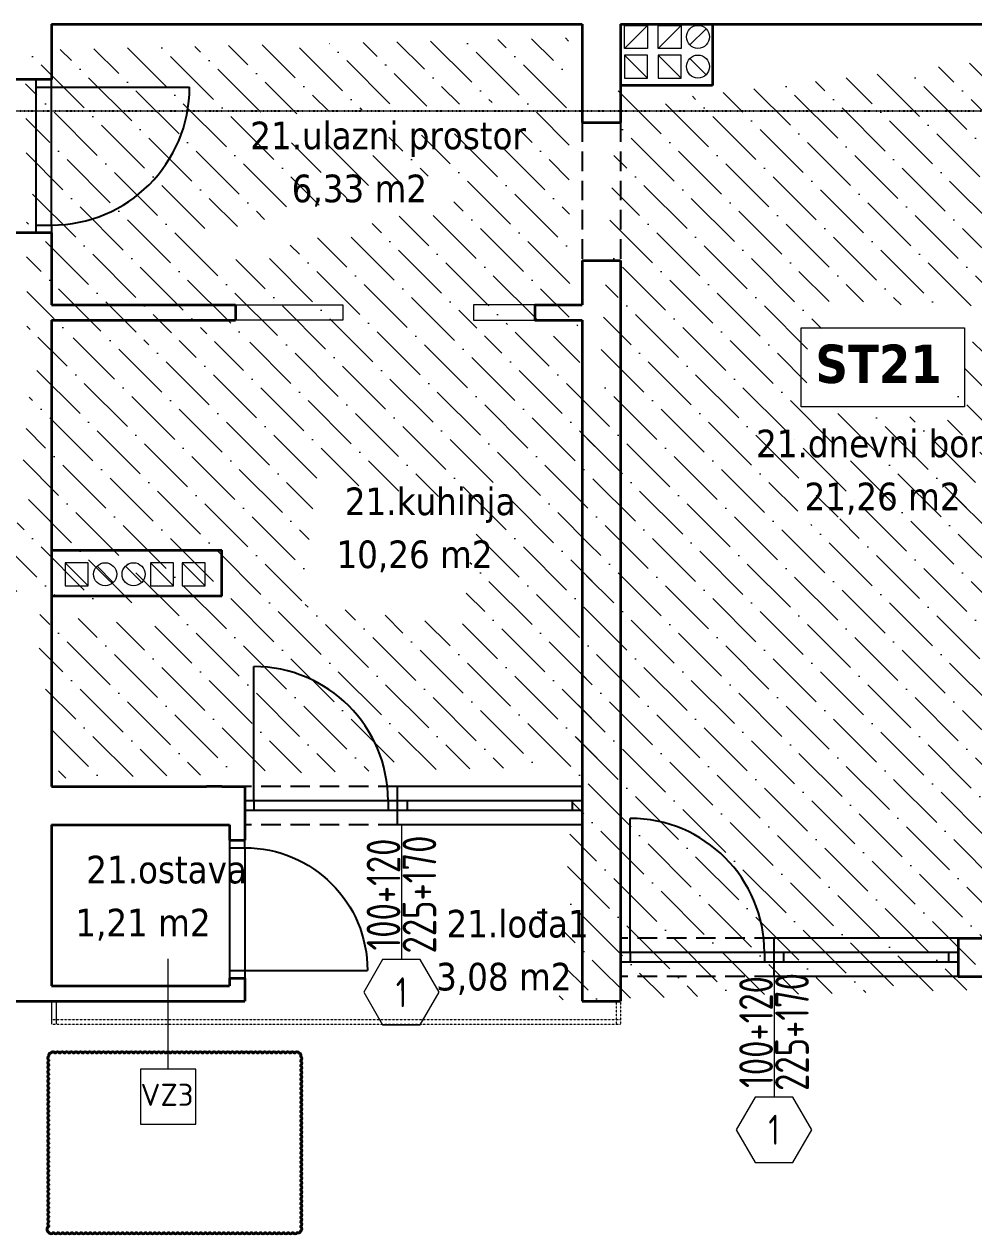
# Model space of a CAD drawing. Header units: millimetres. Extents: x -701 to 470890, y -446843 to -116129.
# Drawn here: x 222383 to 223002, y -223384 to -222595 of the extents above; entities that cross this region are included whole.
import ezdxf
from ezdxf.enums import TextEntityAlignment as Align

# ---------------------------------------------------------------- set-up
doc = ezdxf.new("R2010")
doc.units = ezdxf.units.MM
for name, pattern in [('ACAD_ISO03W100', [30, 12, -18]), ('HIDDEN', [0.375, 0.25, -0.125]), ('HIDDENX2', [19.049999999999997, 12.7, -6.35])]:
    doc.linetypes.add(name, pattern=pattern)
doc.layers.get('0').update_dxf_attribs({"lineweight": 0})
for name, color, linetype, lineweight in [('05-podgled-tanko', 144, 'HIDDEN', 0), ('06-hatch_grijano', 30, 'Continuous', 0), ('07-kote', 70, 'Continuous', 9), ('09-oznaka stavke', 1, 'Continuous', 0), ('5-TX', 113, 'Continuous', 5), ('TP_01 - 0.35', 1, 'Continuous', 35), ('TP_07 - 0.20', 255, 'Continuous', 20)]:
    doc.layers.add(name, color=color, linetype=linetype, lineweight=lineweight)
for name, color, linetype in [('TP_Hidden', 8, 'HIDDENX2'), ('TP_Otvori', 8, 'Continuous'), ('TP_Otvori.block', 8, 'Continuous'), ('zidovi', 1, 'Continuous')]:
    doc.layers.add(name, color=color, linetype=linetype)
doc.styles.add('isocpeur', font='isocpeur.ttf')
doc.styles.add('tahoma10', font='tahoma.ttf', dxfattribs={"height": 2})

# ---------------------------------------------------------------- blocks, each defined once
blk = doc.blocks.new('*U656')
at = {"layer": 'TP_Otvori'}
for p, q in [((5.000001072883606, 2.04358873916146e-07), (4.999993102891582, 90.00000084808873)), ((5.000001072883606, 2.04358873916146e-07), (1.072883605957031e-06, 2.04358873916146e-07)), ((95.00000107288324, 8.910042925631245e-06), (5.00000083446503, 3.877577494648676e-07)), ((5.00000064713616, -10.00000003405978), (5.000000834465027, 2.043588528028758e-07)), ((95.00000088555437, -9.999991328375708), (95.00000107288324, 8.910042925631245e-06)), ((95.00000107288324, 8.910042924803541e-06), (100.0000010728832, 8.910042924803541e-06)), ((100.0000011239731, -9.999993269784119), (1.123973317912923e-06, -10.00000023841852))]:
    blk.add_line(p, q, dxfattribs=at)
blk.add_arc((5.000001072883581, 4.189355961307331e-07), 90.00000042915346, 5.073854788161767e-06, 90.00000507385442, dxfattribs=at)
blk = doc.blocks.new('*U654')
at = {"layer": 'TP_Otvori'}
for p, q in [((5.000001072883606, 2.04358873916146e-07), (4.999993988446251, 80.00000077656311)), ((5.000001072883606, 2.04358873916146e-07), (1.072883605957031e-06, 2.04358873916146e-07)), ((85.00000107288324, 7.942744697662896e-06), (5.00000083446503, 3.877577494648676e-07)), ((5.00000064713616, -10.00000003405978), (5.000000834465027, 2.043588528028758e-07)), ((85.00000088555437, -9.999992295673938), (85.00000107288324, 7.942744697662896e-06)), ((85.00000107288324, 7.942744696835193e-06), (90.00000107288324, 7.942744696835193e-06)), ((90.00000112397315, -9.999994237082348), (1.123973317912923e-06, -10.00000023841852))]:
    blk.add_line(p, q, dxfattribs=at)
blk.add_arc((5.000001072883583, 3.950937381068899e-07), 80.00000038146969, 5.073854788161769e-06, 90.00000507385444, dxfattribs=at)
blk = doc.blocks.new('*U1724')
blk.add_lwpolyline([(0, 31.04602911306961), (-1.792289735764687e-20, -59.1770623683441)])
blk.add_lwpolyline([(-12.61066770181837, -59.17706236834409), (-25.22133540363676, -81.01937954526137), (-12.61066770181839, -102.8616967221786), (12.61066770181836, -102.8616967221786), (25.22133540363676, -81.0193795452614), (12.61066770181841, -59.1770623683441)], close=True)
at = {"style": 'isocpeur', "width": 0.75}
for tag, p in [('SIR', (-12, -15.62063755359621)), ('VIS', (12, -15.62063755359621))]:
    blk.add_attdef(tag, text='', height=15, rotation=89.99999999999997, dxfattribs=at).set_placement(p, align=Align.MIDDLE)
blk.add_attdef('BR', text='', height=20, dxfattribs=at).set_placement((-4.03896783473158e-28, -81.0193795452616), align=Align.MIDDLE_CENTER)
blk = doc.blocks.new('*U511')
at = {"ltscale": 0.1}
blk.add_line((-3.024260640249743e-07, 0.4999999999996342), (-1.512130319958338e-06, 0.999999999998171), dxfattribs=at)
blk.add_lwpolyline([(0.1250003024256983, 0.2500003024264298), (-0.1249996975735702, 0.2499996975743019), (-0.1250003024256982, 0.4999996975735702), (0.1249996975735702, 0.5000003024256983)], close=True, dxfattribs=at)
at = {"style": 'isocpeur'}
blk.add_attdef('sl', text='', height=0.1, dxfattribs=at).set_placement((0.005017208459321409, 0.3336032184705005), align=Align.CENTER)

msp = doc.modelspace()

# ---------------------------------------------------------------- hatches: boundary and pattern name
at = {"layer": '06-hatch_grijano'}
h = msp.add_hatch(dxfattribs=at)
h.set_pattern_fill('ANSI36', color=256, scale=5, angle=270, style=0)
h.set_pattern_definition([(315, (643138304.4705813, 503081333.0780241), (30.86963041617522, -8.418990113502339), [39.6875, -7.9375, 0, -7.9375])])
h.paths.add_polyline_path([(222522.5964519236, -222686.789541035), (222522.5964519236, -222651.4234937719), (222683.57257776, -222651.4234936527), (222683.57257776, -222686.789541035)], flags=16)
h.paths.add_polyline_path([(222548.4731642458, -222720.2548559002), (222548.4731642458, -222686.789541035), (222653.8889973614, -222686.789541035), (222653.8889973614, -222720.2548559002)], flags=16)
h.paths.add_polyline_path([(222746.5403215144, -222595.0330159954), (222400.5403215144, -222595.0330159358), (222400.5403215144, -222778.0330159954), (222590.5403215144, -222778.033016055), (222675.5403215144, -222778.0330159358), (222746.5403215144, -222778.033016055)])
h.paths.add_polyline_path([(222746.5403215144, -222788.0330159954), (222675.5403215144, -222788.0330159954), (222675.5403215144, -222778.033016055), (222590.5403215144, -222778.033016055), (222590.5403215144, -222788.0330159358), (222400.5403215144, -222788.0330156377), (222400.5403212759, -222938.0330159358), (222511.5403213952, -222938.0330161146), (222511.5403213952, -222968.0330159358), (222400.5403215144, -222968.0330159954), (222400.5403212759, -223092.0330158762), (222746.1890504811, -223092.033016055)])
h.paths.add_polyline_path([(222576.3967643235, -222889.033709853), (222695.5767477009, -222889.033709853), (222695.5767478201, -222960.1483859113), (222576.3967643235, -222960.1483859113)], flags=16)
h.paths.add_polyline_path([(222889.1802705977, -222844.5871922067), (222889.1802707169, -222792.9319681815), (222995.633030102, -222792.9319681815), (222995.633030102, -222844.5871922663)], flags=16)
h.paths.add_polyline_path([(222880.8176144812, -222921.3936212352), (222880.8176144812, -222889.5218667081), (223002.6797197316, -222889.5218666485), (223002.6797197316, -222921.3936211756)], flags=16)
h.paths.add_polyline_path([(223116.5403205607, -222771.033016055), (223232.5403215144, -222771.0330159358), (223232.5403238985, -222690.0330159954), (223116.5403215144, -222690.033016055), (223116.5403215144, -222595.0330159954), (222831.5403223488, -222595.0330159954), (222831.5403223488, -222635.0330159954), (222771.5403223488, -222635.0330159954), (222771.5403236601, -223191.033016949), (223116.5403215144, -223191.0330149225)])
h.paths.add_polyline_path([(223410.0842428658, -222643.5323555759), (223410.0842428658, -222713.7512638262), (223288.2275890562, -222713.7512639455), (223288.2275890562, -222643.5323555759)], flags=16)
h.paths.add_polyline_path([(223486.5403215144, -222626.033016055), (223422.3872848008, -222626.0330161146), (223422.3872848008, -222595.0330159954), (223141.5403215144, -222595.0330159954), (223141.5403213952, -222665.0330159954), (223242.5403216336, -222665.033016055), (223242.5403216336, -222771.0330159954), (223486.5403213952, -222771.0330158762)])
h.paths.add_polyline_path([(223261.0629263375, -222958.5936066798), (223261.0629263375, -222886.5514326981), (223378.8527851555, -222887.4520820073), (223378.8527851555, -222959.4942558697)], flags=16)
h.paths.add_polyline_path([(223486.5403215144, -222781.0330159358), (223141.5403212759, -222781.0330159954), (223141.5403212759, -223091.0330158762), (223486.5403216336, -223091.0330158762)])
h.paths.add_polyline_path([(223260.9866058085, -223174.144103258), (223370.9099971507, -223174.144103258), (223370.9099970314, -223243.9920125297), (223260.9866058085, -223243.9920125297)], flags=16)
h.paths.add_polyline_path([(223501.540321872, -223219.0330159954), (223486.5403216336, -223219.0330159954), (223486.5403215144, -223116.0330159358), (223141.5403211567, -223116.0330158762), (223141.5403213952, -223321.0330161146), (223501.5403215144, -223321.0330171875)])

# ---------------------------------------------------------------- linework, layer by layer
at = {"layer": '05-podgled-tanko'}
for p, q in [((222768.5403216336, -223232.0330157808), (222768.5403217528, -223247.0330160192)), ((222771.5403216336, -223232.033015757), (222771.5403217528, -223247.0330159954)), ((222400.5403211567, -223244.0330159358), (222771.5403215144, -223244.0330159358)), ((222400.5403211567, -223247.0330159358), (222771.5403215144, -223247.0330159358))]:
    msp.add_line(p, q, dxfattribs=at).dxf.unprotected_set("ltscale", 0)
at = {"layer": '07-kote', "linetype": 'ByBlock', "ltscale": 5}
msp.add_lwpolyline([(222889.1802705977, -222792.9319682411), (222995.633030102, -222792.9319682411), (222995.633030102, -222844.5871922067), (222889.1802705977, -222844.5871922067)], close=True, dxfattribs=at)
at = {"layer": '07-kote', "color": 5, "linetype": 'ByBlock', "lineweight": 40, "true_color": 0x1a1aff}
msp.add_lwpolyline([(222398.8475814451, -223382.9741572186, 0.52056705), (222401.8475814451, -223382.9741572186, 0.52056705), (222404.8475814451, -223382.9741572186, 0.52056705), (222407.8475814451, -223382.9741572186, 0.52056705), (222410.8475814451, -223382.9741572186, 0.52056705), (222413.8475814451, -223382.9741572186, 0.52056705), (222416.8475814451, -223382.9741572186, 0.52056705), (222419.8475814451, -223382.9741572186, 0.52056705), (222422.8475814451, -223382.9741572186, 0.52056705), (222425.8475814451, -223382.9741572186, 0.52056705), (222428.8475814451, -223382.9741572186, 0.52056705), (222431.8475814451, -223382.9741572186, 0.52056705), (222434.8475814451, -223382.9741572186, 0.52056705), (222437.8475814451, -223382.9741572186, 0.52056705), (222440.8475814451, -223382.9741572186, 0.52056705), (222443.8475814451, -223382.9741572186, 0.52056705), (222446.8475814451, -223382.9741572186, 0.52056705), (222449.8475814451, -223382.9741572186, 0.52056705), (222452.8475814451, -223382.9741572186, 0.52056705), (222455.8475814451, -223382.9741572186, 0.52056705), (222458.8475814451, -223382.9741572186, 0.52056705), (222461.8475814451, -223382.9741572186, 0.52056705), (222464.8475814451, -223382.9741572186, 0.52056705), (222467.8475814451, -223382.9741572186, 0.52056705), (222470.8475814451, -223382.9741572186, 0.52056705), (222473.8475814451, -223382.9741572186, 0.52056705), (222476.8475814451, -223382.9741572186, 0.52056705), (222479.8475814451, -223382.9741572186, 0.52056705), (222482.8475814451, -223382.9741572186, 0.52056705), (222485.8475814451, -223382.9741572186, 0.52056705), (222488.8475814451, -223382.9741572186, 0.52056705), (222491.8475814451, -223382.9741572186, 0.52056705), (222494.8475814451, -223382.9741572186, 0.52056705), (222497.8475814451, -223382.9741572186, 0.52056705), (222500.8475814451, -223382.9741572186, 0.52056705), (222503.8475814451, -223382.9741572186, 0.52056705), (222506.8475814451, -223382.9741572186, 0.52056705), (222509.8475814451, -223382.9741572186, 0.52056705), (222512.8475814451, -223382.9741572186, 0.52056705), (222515.8475814451, -223382.9741572186, 0.52056705), (222518.8475814451, -223382.9741572186, 0.52056705), (222521.8475814451, -223382.9741572186, 0.52056705), (222524.8475814451, -223382.9741572186, 0.52056705), (222527.8475814451, -223382.9741572186, 0.52056705), (222530.8475814451, -223382.9741572186, 0.52056705), (222533.8475814451, -223382.9741572186, 0.52056705), (222536.8475814451, -223382.9741572186, 0.52056705), (222539.8475814451, -223382.9741572186, 0.52056705), (222542.8475814451, -223382.9741572186, 0.52056705), (222545.8475814451, -223382.9741572186, 0.52056705), (222548.8475814451, -223382.9741572186, 0.52056705), (222551.8475814451, -223382.9741572186, 0.52056705), (222554.8475814451, -223382.9741572186, 0.52056705), (222557.8475814451, -223382.9741572186, 0.52056705), (222560.8475814451, -223382.9741572186, 0.52056705), (222562.8938798491, -223382.0204556226, 0.52056705), (222562.8938798491, -223379.0204556226, 0.52056705), (222562.8938798491, -223376.0204556226, 0.52056705), (222562.8938798491, -223373.0204556226, 0.52056705), (222562.8938798491, -223370.0204556226, 0.52056705), (222562.8938798491, -223367.0204556226, 0.52056705), (222562.8938798491, -223364.0204556226, 0.52056705), (222562.8938798491, -223361.0204556226, 0.52056705), (222562.8938798491, -223358.0204556226, 0.52056705), (222562.8938798491, -223355.0204556226, 0.52056705), (222562.8938798491, -223352.0204556226, 0.52056705), (222562.8938798491, -223349.0204556226, 0.52056705), (222562.8938798491, -223346.0204556226, 0.52056705), (222562.8938798491, -223343.0204556226, 0.52056705), (222562.8938798491, -223340.0204556226, 0.52056705), (222562.8938798491, -223337.0204556226, 0.52056705), (222562.8938798491, -223334.0204556226, 0.52056705), (222562.8938798491, -223331.0204556226, 0.52056705), (222562.8938798491, -223328.0204556226, 0.52056705), (222562.8938798491, -223325.0204556226, 0.52056705), (222562.8938798491, -223322.0204556226, 0.52056705), (222562.8938798491, -223319.0204556226, 0.52056705), (222562.8938798491, -223316.0204556226, 0.52056705), (222562.8938798491, -223313.0204556226, 0.52056705), (222562.8938798491, -223310.0204556226, 0.52056705), (222562.8938798491, -223307.0204556226, 0.52056705), (222562.8938798491, -223304.0204556226, 0.52056705), (222562.8938798491, -223301.0204556226, 0.52056705), (222562.8938798491, -223298.0204556226, 0.52056705), (222562.8938798491, -223295.0204556226, 0.52056705), (222562.8938798491, -223292.0204556226, 0.52056705), (222562.8938798491, -223289.0204556226, 0.52056705), (222562.8938798491, -223286.0204556226, 0.52056705), (222562.8938798491, -223283.0204556226, 0.52056705), (222562.8938798491, -223280.0204556226, 0.52056705), (222562.8938798491, -223277.0204556226, 0.52056705), (222562.8938798491, -223274.0204556226, 0.52056705), (222562.8938798491, -223271.0204556226, 0.52056705), (222562.8938798491, -223268.0204556226, 0.52056705), (222562.0376070631, -223265.8767284086, 0.52056705), (222559.0376070631, -223265.8767284086, 0.52056705), (222556.0376070631, -223265.8767284086, 0.52056705), (222553.0376070631, -223265.8767284086, 0.52056705), (222550.0376070631, -223265.8767284086, 0.52056705), (222547.0376070631, -223265.8767284086, 0.52056705), (222544.0376070631, -223265.8767284086, 0.52056705), (222541.0376070631, -223265.8767284086, 0.52056705), (222538.0376070631, -223265.8767284086, 0.52056705), (222535.0376070631, -223265.8767284086, 0.52056705), (222532.0376070631, -223265.8767284086, 0.52056705), (222529.0376070631, -223265.8767284086, 0.52056705), (222526.0376070631, -223265.8767284086, 0.52056705), (222523.0376070631, -223265.8767284086, 0.52056705), (222520.0376070631, -223265.8767284086, 0.52056705), (222517.0376070631, -223265.8767284086, 0.52056705), (222514.0376070631, -223265.8767284086, 0.52056705), (222511.0376070631, -223265.8767284086, 0.52056705), (222508.0376070631, -223265.8767284086, 0.52056705), (222505.0376070631, -223265.8767284086, 0.52056705), (222502.0376070631, -223265.8767284086, 0.52056705), (222499.0376070631, -223265.8767284086, 0.52056705), (222496.0376070631, -223265.8767284086, 0.52056705), (222493.0376070631, -223265.8767284086, 0.52056705), (222490.0376070631, -223265.8767284086, 0.52056705), (222487.0376070631, -223265.8767284086, 0.52056705), (222484.0376070631, -223265.8767284086, 0.52056705), (222481.0376070631, -223265.8767284086, 0.52056705), (222478.0376070631, -223265.8767284086, 0.52056705), (222475.0376070631, -223265.8767284086, 0.52056705), (222472.0376070631, -223265.8767284086, 0.52056705), (222469.0376070631, -223265.8767284086, 0.52056705), (222466.0376070631, -223265.8767284086, 0.52056705), (222463.0376070631, -223265.8767284086, 0.52056705), (222460.0376070631, -223265.8767284086, 0.52056705), (222457.0376070631, -223265.8767284086, 0.52056705), (222454.0376070631, -223265.8767284086, 0.52056705), (222451.0376070631, -223265.8767284086, 0.52056705), (222448.0376070631, -223265.8767284086, 0.52056705), (222445.0376070631, -223265.8767284086, 0.52056705), (222442.0376070631, -223265.8767284086, 0.52056705), (222439.0376070631, -223265.8767284086, 0.52056705), (222436.0376070631, -223265.8767284086, 0.52056705), (222433.0376070631, -223265.8767284086, 0.52056705), (222430.0376070631, -223265.8767284086, 0.52056705), (222427.0376070631, -223265.8767284086, 0.52056705), (222424.0376070631, -223265.8767284086, 0.52056705), (222421.0376070631, -223265.8767284086, 0.52056705), (222418.0376070631, -223265.8767284086, 0.52056705), (222415.0376070631, -223265.8767284086, 0.52056705), (222412.0376070631, -223265.8767284086, 0.52056705), (222409.0376070631, -223265.8767284086, 0.52056705), (222406.0376070631, -223265.8767284086, 0.52056705), (222403.0376070631, -223265.8767284086, 0.52056705), (222400.0376070631, -223265.8767284086, 0.52056705), (222398.8475814451, -223267.6867027907, 0.52056705), (222398.8475814451, -223270.6867027907, 0.52056705), (222398.8475814451, -223273.6867027907, 0.52056705), (222398.8475814451, -223276.6867027907, 0.52056705), (222398.8475814451, -223279.6867027907, 0.52056705), (222398.8475814451, -223282.6867027907, 0.52056705), (222398.8475814451, -223285.6867027907, 0.52056705), (222398.8475814451, -223288.6867027907, 0.52056705), (222398.8475814451, -223291.6867027907, 0.52056705), (222398.8475814451, -223294.6867027907, 0.52056705), (222398.8475814451, -223297.6867027907, 0.52056705), (222398.8475814451, -223300.6867027907, 0.52056705), (222398.8475814451, -223303.6867027907, 0.52056705), (222398.8475814451, -223306.6867027907, 0.52056705), (222398.8475814451, -223309.6867027907, 0.52056705), (222398.8475814451, -223312.6867027907, 0.52056705), (222398.8475814451, -223315.6867027907, 0.52056705), (222398.8475814451, -223318.6867027907, 0.52056705), (222398.8475814451, -223321.6867027907, 0.52056705), (222398.8475814451, -223324.6867027907, 0.52056705), (222398.8475814451, -223327.6867027907, 0.52056705), (222398.8475814451, -223330.6867027907, 0.52056705), (222398.8475814451, -223333.6867027907, 0.52056705), (222398.8475814451, -223336.6867027907, 0.52056705), (222398.8475814451, -223339.6867027907, 0.52056705), (222398.8475814451, -223342.6867027907, 0.52056705), (222398.8475814451, -223345.6867027907, 0.52056705), (222398.8475814451, -223348.6867027907, 0.52056705), (222398.8475814451, -223351.6867027907, 0.52056705), (222398.8475814451, -223354.6867027907, 0.52056705), (222398.8475814451, -223357.6867027907, 0.52056705), (222398.8475814451, -223360.6867027907, 0.52056705), (222398.8475814451, -223363.6867027907, 0.52056705), (222398.8475814451, -223366.6867027907, 0.52056705), (222398.8475814451, -223369.6867027907, 0.52056705), (222398.8475814451, -223372.6867027907, 0.52056705), (222398.8475814451, -223375.6867027907, 0.52056705), (222398.8475814451, -223378.6867027907, 0.52056705)], format="xyb", close=True, dxfattribs=at)
at = {"layer": 'TP_01 - 0.35'}
for p, q in [((222400.5403215144, -222595.0330159358), (222746.5403215144, -222595.0330159954)), ((222400.5403215144, -222595.0330159358), (222400.5403215144, -222631.0330159954)), ((222746.5403215144, -222595.0330159358), (222746.5403215144, -222659.0330158762)), ((222771.5403215144, -222595.0330159954), (223051.5403215144, -222595.033016055)), ((222771.5403215144, -222595.0330159358), (222771.5403215144, -222659.0330158762)), ((222831.5403223488, -222595.0330159954), (222831.5403223488, -222635.0330159954)), ((222400.5403215144, -222631.0330159358), (222375.5403215144, -222631.0330159954)), ((222831.5403223488, -222635.0330159954), (222771.5403223488, -222635.0330159954)), ((222746.5403215144, -222659.0330159358), (222771.5403215144, -222659.0330159358)), ((222400.5403217528, -222731.0330159358), (222375.5403217528, -222731.0330159954)), ((222400.5403215144, -222731.0330159954), (222400.5403215144, -222778.0330159358)), ((222746.5403215144, -222749.0330158762), (222746.5403215144, -222778.033016055)), ((222746.5403215144, -222749.0330159358), (222771.5403215144, -222749.0330159358)), ((222771.5403215144, -222749.0330159358), (222771.5403215144, -223191.0330159358)), ((222400.5403215144, -222778.0330159358), (222520.5403213952, -222778.0330161146)), ((222520.5403215144, -222778.0330159358), (222520.5403215144, -222788.0330159358)), ((222715.5403215144, -222778.0330159954), (222746.5403215144, -222778.0330159954)), ((222715.5403215144, -222778.0330159358), (222715.5403215144, -222788.0330159358)), ((222400.5403215144, -222788.0330159358), (222520.5403213952, -222788.0330161742)), ((222400.5403215144, -222788.0330158762), (222400.5403215144, -222968.0330159954)), ((222715.5403215144, -222788.0330159954), (222746.5403215144, -222788.0330159954)), ((222746.5403215144, -222788.033016055), (222746.5403215144, -223232.0330158762)), ((222400.5403215144, -222938.0330159358), (222511.5403215144, -222938.0330161146)), ((222511.5403213952, -222968.0330159954), (222511.5403213952, -222938.033016055)), ((222400.5403216336, -222968.0330159358), (222400.5403215144, -223092.0330159358)), ((222511.5403213952, -222968.0330159954), (222400.5403216336, -222968.0330159358)), ((222400.5403215144, -223092.0330158762), (222501.5403215144, -223092.033016055)), ((222511.5403215144, -223092.033016055), (222501.5403215144, -223092.033016055)), ((222511.5403215144, -223092.033016055), (222526.5403215144, -223092.033016055)), ((222526.5403215144, -223092.0330159954), (222526.5403215144, -223117.033016055)), ((222400.5403215144, -223117.0330158762), (222516.5403216336, -223117.033016055)), ((222400.5403215144, -223117.0330159358), (222400.5403216336, -223222.0330158762)), ((222516.5403215144, -223117.033015757), (222516.5403213952, -223127.0330159954)), ((222526.5403215144, -223117.033015757), (222526.5403215144, -223127.033016055)), ((222516.5403216336, -223127.033016055), (222526.5403216336, -223127.033016055)), ((222771.5403215144, -223191.0330159358), (222771.5403215144, -223216.0330159954)), ((222991.5403213952, -223191.0330159358), (223076.5403215144, -223191.0330159358)), ((222991.5403215144, -223191.0330159358), (222991.5403215144, -223216.0330159954)), ((222771.5403215144, -223216.0330159954), (222771.5403216336, -223232.0330156974)), ((222991.5403213952, -223216.0330159954), (223076.5403215144, -223216.0330159954)), ((222400.5403216336, -223222.0330158762), (222516.5403216336, -223222.033016055)), ((222516.5403215144, -223217.033016055), (222516.5403216336, -223222.033016055)), ((222516.5403216336, -223217.033016055), (222526.5403216336, -223217.033016055)), ((222526.5403216336, -223217.033016055), (222526.5403216336, -223232.0330156377)), ((222375.5403215144, -223232.0330158166), (222400.5403217528, -223232.033015757)), ((222400.5403213952, -223232.0330158762), (222526.5403213952, -223232.033016055)), ((222746.5403212759, -223232.0330158166), (222771.5403215144, -223232.033015757))]:
    msp.add_line(p, q, dxfattribs=at)
at = {"layer": 'TP_07 - 0.20'}
for p, q in [((222788.9760749791, -222595.785678058), (222773.9760749791, -222610.785678058)), ((222810.9760749791, -222595.785678058), (222795.9760749791, -222610.785678058)), ((222827.2793758366, -222597.9823772005), (222816.6727741215, -222608.5889789156)), ((222788.9760749791, -222630.1448315672), (222773.9760749791, -222615.1448315672)), ((222810.9760749791, -222630.1448315672), (222795.9760749791, -222615.1448315672)), ((222827.2793758366, -222627.9481324247), (222816.6727741215, -222617.3415307096)), ((222811.5403215144, -222635.0330159954), (222771.5403215144, -222635.0330159954)), ((222520.5403215144, -222778.0330159358), (222590.5403215144, -222778.0330159358)), ((222590.5403215144, -222778.0330159358), (222590.5403215144, -222788.0330159358)), ((222675.5403215144, -222778.0330159358), (222675.5403215144, -222788.0330159358)), ((222715.5403215144, -222778.0330159954), (222675.5403215144, -222778.0330159954)), ((222590.5403215144, -222788.0330159358), (222520.5403213952, -222788.0330161742)), ((222675.5403215144, -222788.0330159358), (222715.5403215144, -222788.0330159954)), ((222409.5403210375, -222946.2018670133), (222424.5403210375, -222961.2018670133)), ((222465.0403210375, -222946.2018670133), (222480.0403210375, -222961.2018670133)), ((222485.6671077464, -222946.2018670133), (222500.6671077464, -222961.2018670133)), ((222430.23702018, -222948.3985661558), (222440.8436218951, -222959.0051678709)), ((222448.73702018, -222948.3985661558), (222459.3436218951, -222959.0051678709)), ((222400.5403216336, -223232.033015757), (222400.5403216336, -223247.0330159954)), ((222403.5403216336, -223232.033015757), (222403.5403216336, -223247.0330159954))]:
    msp.add_line(p, q, dxfattribs=at)
for points in [[(222773.9760749791, -222595.785678058), (222788.9760749791, -222595.785678058), (222788.9760749791, -222610.785678058), (222773.9760749791, -222610.785678058)], [(222795.9760749791, -222595.785678058), (222810.9760749791, -222595.785678058), (222810.9760749791, -222610.785678058), (222795.9760749791, -222610.785678058)], [(222773.9760749791, -222630.1448315672), (222788.9760749791, -222630.1448315672), (222788.9760749791, -222615.1448315672), (222773.9760749791, -222615.1448315672)], [(222795.9760749791, -222630.1448315672), (222810.9760749791, -222630.1448315672), (222810.9760749791, -222615.1448315672), (222795.9760749791, -222615.1448315672)], [(222424.5403210375, -222946.2018670133), (222409.5403210375, -222946.2018670133), (222409.5403210375, -222961.2018670133), (222424.5403210375, -222961.2018670133)], [(222480.0403210375, -222946.2018670133), (222465.0403210375, -222946.2018670133), (222465.0403210375, -222961.2018670133), (222480.0403210375, -222961.2018670133)], [(222500.6671077464, -222946.2018670133), (222485.6671077464, -222946.2018670133), (222485.6671077464, -222961.2018670133), (222500.6671077464, -222961.2018670133)]]:
    msp.add_lwpolyline(points, close=True, dxfattribs=at)
for centre in [(222821.9760749791, -222603.285678058), (222821.9760749791, -222622.6448315672), (222435.5403210375, -222953.7018670133), (222454.0403210375, -222953.7018670133)]:
    msp.add_circle(centre, 7.5, dxfattribs=at)
at = {"layer": 'TP_Hidden'}
for p, q in [((222746.5403213952, -222659.0330148629), (222746.5444065783, -222749.0330158762)), ((222771.5403215144, -222659.0330159358), (222771.5444065783, -222749.0318811229)), ((222626.1890504811, -223092.0330168894), (222526.1890504811, -223092.0330171279)), ((222626.1890504811, -223117.0330170087), (222526.1890504811, -223117.0330176047)), ((222871.5403215144, -223191.0330167702), (222771.5403215144, -223191.0330170087)), ((222871.5403215144, -223216.0330168894), (222771.5403215144, -223216.0330174855))]:
    msp.add_line(p, q, dxfattribs=at)
at = {"layer": 'TP_Otvori'}
for p, q in [((222532.4390509579, -223101.4080176047), (222532.4390509579, -223013.908018916)), ((222746.1890504811, -223092.033016055), (222626.1890504811, -223092.0330162934)), ((222626.1890504811, -223117.0330176047), (222626.1890504811, -223092.0330176047)), ((222626.1890500042, -223101.4080176047), (222526.1890504811, -223101.4080177239)), ((222532.4390509579, -223101.4080176047), (222532.4390509579, -223107.6580187968)), ((222619.9390497658, -223101.4080176047), (222619.9390497658, -223107.6580187968)), ((222746.1890504811, -223101.4080167702), (222626.1890507195, -223101.4080170087)), ((222632.4390511963, -223101.4080170087), (222632.4390511963, -223107.6580174855)), ((222739.9390497658, -223101.4080167702), (222739.9390497658, -223107.6580179623)), ((222626.1890504811, -223107.6580179623), (222526.1890504811, -223107.6580179623)), ((222746.1890504811, -223107.6580171279), (222626.1890507195, -223107.6580172471)), ((222777.7903219912, -223200.4080174855), (222777.7903219912, -223112.9080187968)), ((222746.1890504811, -223117.0330164126), (222626.1890504811, -223117.0330168894)), ((222991.5403215144, -223191.0330159358), (222871.5403215144, -223191.0330161742)), ((222871.5403215144, -223216.0330174855), (222871.5403215144, -223191.0330174855)), ((222871.5403210375, -223200.4080174855), (222771.5403215144, -223200.4080176047)), ((222777.7903219912, -223200.4080174855), (222777.7903219912, -223206.6580186776)), ((222865.2903207991, -223200.4080174855), (222865.2903207991, -223206.6580186776)), ((222991.5403215144, -223200.408016651), (222871.5403217528, -223200.4080168894)), ((222877.7903222296, -223200.4080168894), (222877.7903222296, -223206.6580173663)), ((222985.2903207991, -223200.408016651), (222985.2903207991, -223206.6580178431)), ((222871.5403215144, -223206.6580178431), (222771.5403215144, -223206.6580178431)), ((222991.5403215144, -223206.6580170087), (222871.5403217528, -223206.6580171279)), ((222991.5403215144, -223216.0330162934), (222871.5403215144, -223216.0330167702))]:
    msp.add_line(p, q, dxfattribs=at)
for centre in [(222532.4390509579, -223101.4080176047), (222777.7903219912, -223200.4080174855)]:
    msp.add_arc(centre, 87.49999874830246, 0, 90, dxfattribs=at)
at = {"layer": 'zidovi', "linetype": 'ACAD_ISO03W100', "ltscale": 0.02}
msp.add_line((223603.6767141403, -222651.6644946557), (220723.0310812052, -222651.6644946557), dxfattribs=at)

# ---------------------------------------------------------------- block references
at = {"layer": '09-oznaka stavke', "linetype": 'HIDDEN', "ltscale": 50}
ref = msp.add_blockref('*U1724', (222628.6649503552, -223147.3028952599), dxfattribs=dict(at, xscale=0.9750000000000001, yscale=0.9750000000000001, zscale=0.9750000000000001, rotation=0.001792447738893826))
ref.add_attrib('SIR', '100+120', dxfattribs={"layer": '0', "height": 22, "rotation": 90.00179244774475, "style": 'isocpeur', "width": 0.7500000000000002}).set_placement((222616.9654268217, -223162.5333828914), align=Align.MIDDLE)
ref.add_attrib('VIS', '225+170', dxfattribs={"layer": '0', "height": 22, "rotation": 90.00179244774475, "style": 'isocpeur', "width": 0.7500000000000002}).set_placement((222640.3654268103, -223162.5326508431), align=Align.MIDDLE)
ref.add_attrib('BR', '1', dxfattribs={"layer": '0', "height": 19.5, "rotation": 0.001792447744755556, "style": 'isocpeur', "width": 0.7500000000000002}).set_placement((222628.6674216093, -223226.2967902779), align=Align.MIDDLE_CENTER)
ref = msp.add_blockref('*U1724', (222871.5412683522, -223236.9237879779), dxfattribs=dict(at, xscale=0.9750000000000001, yscale=0.9750000000000001, zscale=0.9750000000000001, rotation=0.001792447738893826))
ref.add_attrib('SIR', '100+120', dxfattribs={"layer": '0', "height": 22, "rotation": 90.00179244774475, "style": 'isocpeur', "width": 0.7500000000000002}).set_placement((222859.8417448187, -223252.1542756094), align=Align.MIDDLE)
ref.add_attrib('VIS', '225+170', dxfattribs={"layer": '0', "height": 22, "rotation": 90.00179244774475, "style": 'isocpeur', "width": 0.7500000000000002}).set_placement((222883.2417448073, -223252.1535435611), align=Align.MIDDLE)
ref.add_attrib('BR', '1', dxfattribs={"layer": '0', "height": 19.5, "rotation": 0.001792447744755556, "style": 'isocpeur', "width": 0.7500000000000002}).set_placement((222871.5437396063, -223315.9176829959), align=Align.MIDDLE_CENTER)
at = {"layer": '5-TX'}
ref = msp.add_blockref('*U511', (222476.556590651, -223348.3561241516), dxfattribs=dict(at, xscale=-144.0000000000024, yscale=144.0000000000024, zscale=144.0000000000024, rotation=0.0001386217754983932))
ref.add_attrib('sl', 'VZ3', dxfattribs={"layer": '0', "height": 14.40000000000024, "rotation": 0.0001386217754983932, "style": 'isocpeur'}).set_placement((222475.8339964073, -223300.3172624399), align=Align.CENTER)
at = {"layer": 'TP_Otvori.block', "rotation": 270}
msp.add_blockref('*U656', (222400.5403212759, -222631.0330148629), dxfattribs=at)
at = {"layer": 'TP_Otvori.block', "xscale": -1, "rotation": 270}
msp.add_blockref('*U654', (222526.5403215144, -223217.0330161146), dxfattribs=at)

# ---------------------------------------------------------------- texts
at = {"layer": '07-kote', "linetype": 'ByBlock', "ltscale": 5, "char_height": 18, "attachment_point": 1, "style": 'tahoma10'}
for s, width, heights, insert in [('\\pt90;21.ulazni prostor', 238.2265413496643, [71.88210971503482], (222530.1046061966, -222658.571105688)), ('\\pt90;6,33 m2', 171.7930613853969, [2.542646071188718], (222557.1158583615, -222693.1193000368)), ('\\pt90;{\\fTahoma|b1|i0|c238|p34;\\H1.3889x;ST21} ', 171.7930613853969, [2.542646071188718], (222898.522515342, -222803.9839538029)), ('\\pt90;21.dnevni boravak', 216.5162206543609, [70.16263310694099], (222859.8664802763, -222859.4175117901)), ('\\pt90;21.kuhinja', 171.7930613853969, [2.542646071188718], (222591.7705085728, -222897.130433648)), ('\\pt90;21,26 m2', 171.7930613853969, [2.542646071188718], (222891.451376364, -222893.965706139)), ('\\pt90;10,26 m2', 171.7930613853969, [2.542646071188718], (222586.3241112683, -222931.6786279968)), ('\\pt90;21.ostava', 171.7930613853969, [2.542646071188718], (222423.1984830353, -223137.2507738165)), ('\\pt90;1,21 m2', 171.7930613853969, [2.542646071188718], (222416.0662602637, -223171.7989681653)), ('\\pt90;21.lođa1', 171.7930613853969, [2.542646071188718], (222658.0490984049, -223172.5311459928)), ('\\pt90;3,08 m2', 171.7930613853969, [2.542646071188718], (222651.2860960354, -223207.0793403416))]:
    msp.add_mtext_dynamic_manual_height_columns(s, width=width, gutter_width=10, heights=heights, dxfattribs=dict(at, insert=insert))

doc.saveas('drawing.dxf')
